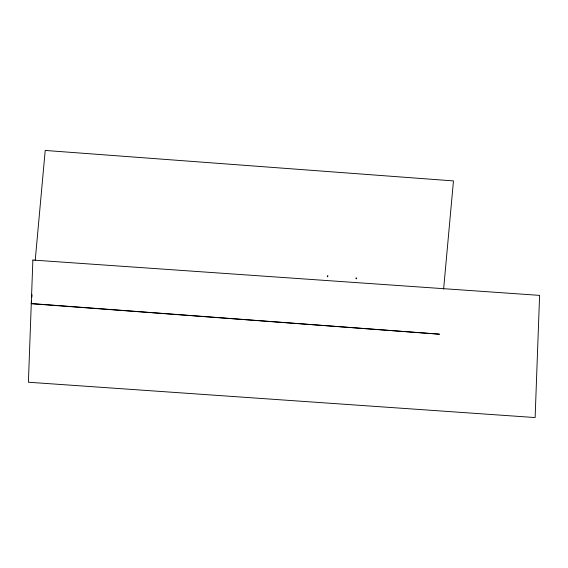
<?xml version="1.0" encoding="UTF-8"?>
<svg xmlns="http://www.w3.org/2000/svg" width="568" height="568" viewBox="0 0 568 568"><rect width="100%" height="100%" fill="white"/><g stroke="black" fill="none" stroke-linecap="round" stroke-linejoin="round"><path stroke-width="0.85" d="M31.559 300.614L31.275 303.717L439.525 334.19L31.283 303.546M31.843 297.348L32.085 294.707M35.209 260.4L45.213 150.442L453.463 180.915L443.615 289.119M327.168 275.984L328.098 275.998M327.53 276.793L327.601 276.012M355.824 278.121L356.754 278.142M356.186 278.931L356.257 278.157M32.873 260.052L28.4 382.236L535.127 417.558L539.6 295.374L32.873 260.052"/></g></svg>
